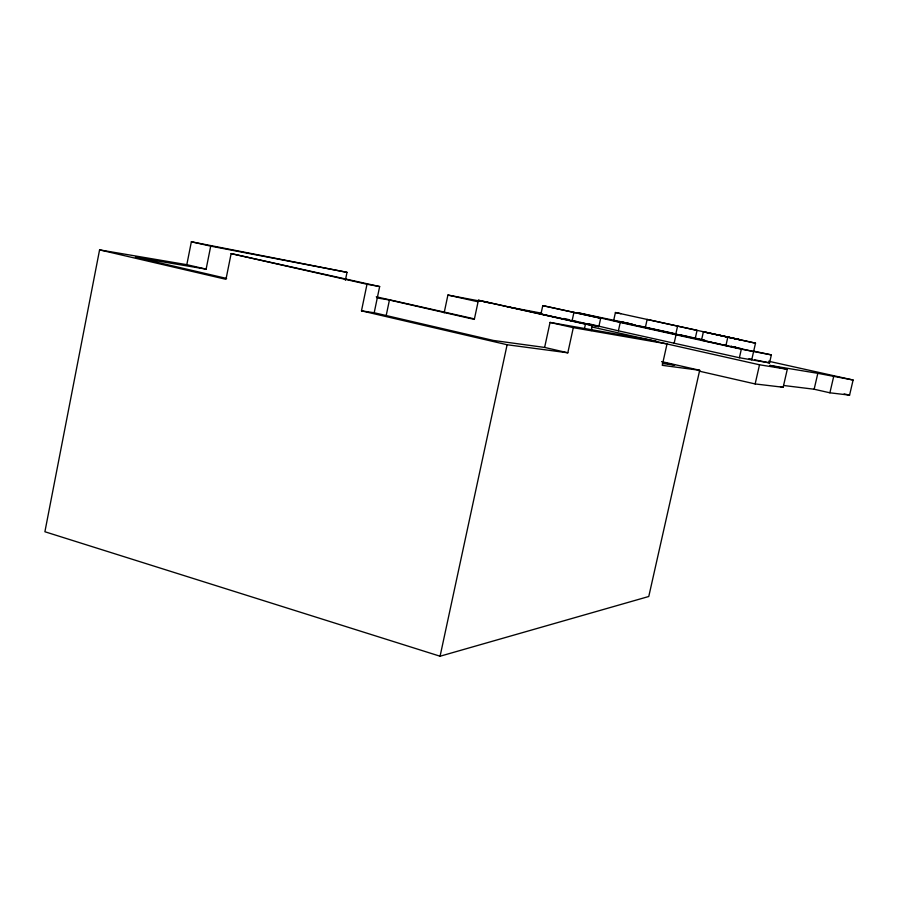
<?xml version="1.0" encoding="UTF-8"?>
<svg xmlns="http://www.w3.org/2000/svg" width="898" height="898" viewBox="0 0 898 898"><rect width="100%" height="100%" fill="white"/><g stroke="black" fill="none" stroke-linecap="round" stroke-linejoin="round"><path stroke-width="1.35" d="M186.818 264.686L191.364 241.775L210.716 246.131L206.125 269.142L186.818 264.686L99.577 249.88L44.9 531.751L440.076 656.225L648.771 596.496L699.688 370.29L661.601 361.602M379.652 286.552L367.001 284.239L361.479 310.843L374.197 312.751L379.652 286.552L231.134 253.595L225.97 279.312L99.577 249.88M345.371 280.277L347.01 272.341L191.364 241.775M386.286 315.108L389.44 300.011L474.324 319.396L478.41 300.246L592.388 325.424L591.254 330.599M444.14 312.886L447.911 295.049L480.89 301.257M440.076 656.225L507.112 344.742L567.817 352.802L573.306 327.658L667.023 343.934L662.253 365.329L699.688 370.29M542.774 305.623L540.955 314.031L598.843 326.625L600.683 318.229L542.774 305.623L600.683 318.229M374.197 312.751L493.316 340.443L544.626 347.436L550.047 322.427L646.751 339.399L759.517 364.779L787.288 369.303L783.168 387.263L755.151 383.94L699.329 371.177M572.127 320.665L573.945 312.324M584.295 329.386L585.44 324.156L592.388 325.424M620.9 313.683L615.422 312.515L613.637 320.642L688.755 336.918M753.59 351.118L771.36 354.89L769.53 362.904L739.391 357.741L618.396 330.823L620.249 322.461L578.75 312.942L628.207 323.28M675.745 334.314L677.586 326.109L697.061 330.341L695.232 338.501L675.745 334.314L645.348 327.512L647.144 319.419L677.586 326.109M674.14 343.261L676.037 334.797L741.333 349.176L771.36 354.89M615.422 312.515L739.593 339.646L703.403 331.8L701.529 340.129L753.613 351.511M725.91 345.618L727.818 337.177L755.51 343.171L751.716 359.851M739.391 357.741L741.333 349.176M755.151 383.94L759.517 364.779M814.149 389.238L817.82 373.332L853.1 380.022L849.575 395.142L829.898 392.808L814.149 389.238L783.673 385.489M829.898 392.808L833.602 376.846M662.387 363.466L674.611 365.127L662.421 362.343M817.82 373.332L769.754 365.385L787.288 369.303M206.125 269.142L135.407 257.232L226.622 278.447M377.126 297.945L389.44 300.011M376.273 296.811L474.133 318.824M650.376 340.353L656.303 341.386L591.378 326.872M507.235 306.746L541.606 313.178M483.64 301.773L490.51 303.064M210.716 246.131L347.01 272.341M734.609 347.29L737.729 347.885L731.118 346.381M632.293 324.144L619.216 321.563L635.582 325.11M749.022 358.628L751.749 359.2M754.488 359.761L769.53 362.904M638.31 325.705L665.586 331.609M706.872 341.285L712.215 342.452M714.887 343.025L720.218 344.192M722.89 344.765L728.233 345.932M730.905 346.505L733.576 347.088M703.403 331.8L727.818 337.177M719.747 335.257L755.51 343.171M666.933 331.912L676.407 334M680.46 334.898L704.908 340.297M691.404 337.502L704.661 340.432M723.115 344.652L728.424 345.831M731.084 346.415L737.729 347.885M620.249 322.461L676.037 334.797M768.621 361.232L853.1 380.022M478.41 300.246L585.44 324.156M447.911 295.049L477.669 301.706M550.047 322.427L573.306 327.658M231.134 253.595L367.001 284.239M844.131 393.919L849.575 395.142M780.474 386.645L783.168 387.263M739.054 348.188L741.692 348.794M563.787 318.464L569.175 319.71M571.88 320.339L577.268 321.596M579.962 322.225L585.361 323.482M588.055 324.111L598.843 326.625M544.626 347.436L567.817 352.802M361.479 310.843L507.112 344.742M589.021 323.852L618.396 330.823"/></g></svg>
